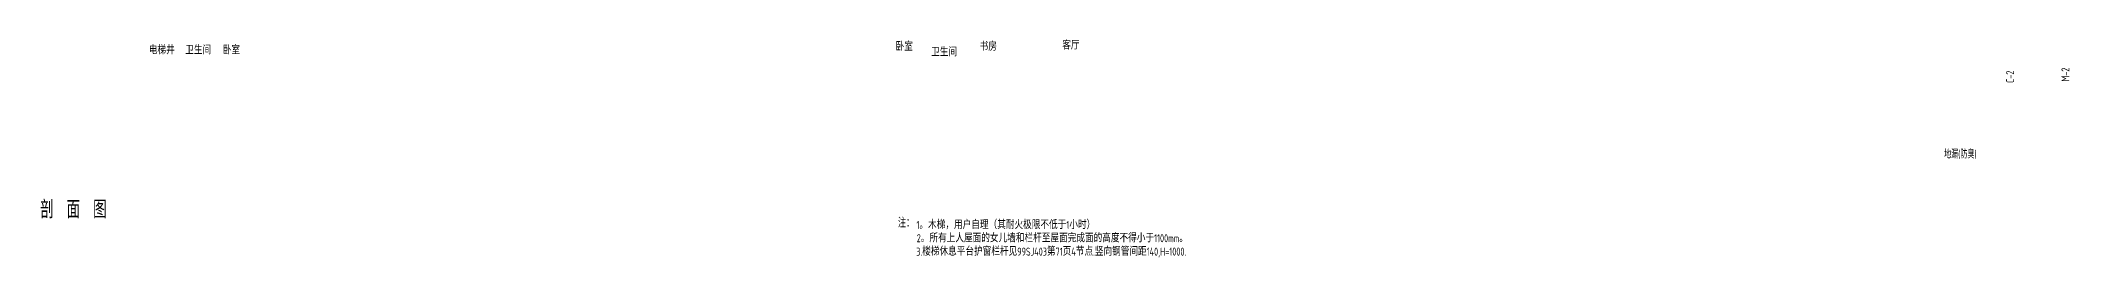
# Model space of a CAD drawing. Extents: x -726032 to 135930, y -151624 to 587044.
# Drawn here: x -18758 to 82670, y -31088 to -20218 of the extents above; entities that cross this region are included whole.
import ezdxf

# ---------------------------------------------------------------- set-up
doc = ezdxf.new("R2010")
doc.units = 0
doc.header["$LTSCALE"] = 1000
doc.header["$MEASUREMENT"] = 0
for name, color, linetype in [('PUB_TEXT', 142, 'CONTINUOUS'), ('引线', 213, 'CONTINUOUS'), ('窗表', 71, 'CONTINUOUS'), ('门表', 74, 'CONTINUOUS')]:
    doc.layers.add(name, color=color, linetype=linetype)
doc.styles.add('_HZST', font='txt.shx', dxfattribs={"width": 0.8, "bigfont": 'HZST.shx'})
doc.styles.add('_HZTXT', font='isocp.shx', dxfattribs={"width": 0.8, "bigfont": 'hztxt.shx'})

msp = doc.modelspace()

# ---------------------------------------------------------------- texts
at = {"layer": 'PUB_TEXT', "style": '_HZTXT', "width": 0.8}
for s, p in [('卧室', (23988.8, -20729.8)), ('客厅', (32318.4, -20664.4)), ('电梯井', (-13349.7, -20904.5)), ('卫生间', (-11526.9, -20904.5)), ('卧室', (-9650.5, -20904.5)), ('卫生间', (25762.1, -21005)), ('书房', (28189.4, -20729.8)), ('1。木梯，用户自理（其耐火极限不低于1小时）', (25030.1, -29657.5, -23040)), ('2。所有上人屋面的女儿墙和栏杆至屋面完成面的高度不得小于1100mm。', (25043.6, -30322.7, -23040)), ('3.楼梯休息平台护窗栏杆见99SJ403第71页4节点.竖向钢管间距140,H=1000.', (25020.4, -30995.2, -23040))]:
    msp.add_text(s, height=400, rotation=360, dxfattribs=at).set_placement(p)
at = {"layer": 'PUB_TEXT'}
for s, height, style, width, p in [('剖 面 图', 900, '_HZST', 0.8, (-18787.3, -29129.7)), ('注：', 500, '_HZTXT', 0.6, (24103.9, -29589))]:
    msp.add_text(s, height=height, dxfattribs=dict(at, style=style, width=width)).set_placement(p)
at = {"layer": '引线', "style": '_HZTXT', "width": 0.65}
msp.add_text('地漏(防臭)', height=400, dxfattribs=at).set_placement((76407.8, -26121.4, 3840))
at = {"layer": '窗表', "style": '_HZTXT', "width": 0.7}
msp.add_text('C-2', height=400, rotation=90, dxfattribs=at).set_placement((79906, -22347.1, 3840))
at = {"layer": '门表', "style": '_HZTXT', "width": 0.7}
msp.add_text('M-2', height=400, rotation=90, dxfattribs=at).set_placement((82669.7, -22272.8, 3840))

doc.saveas('drawing.dxf')
